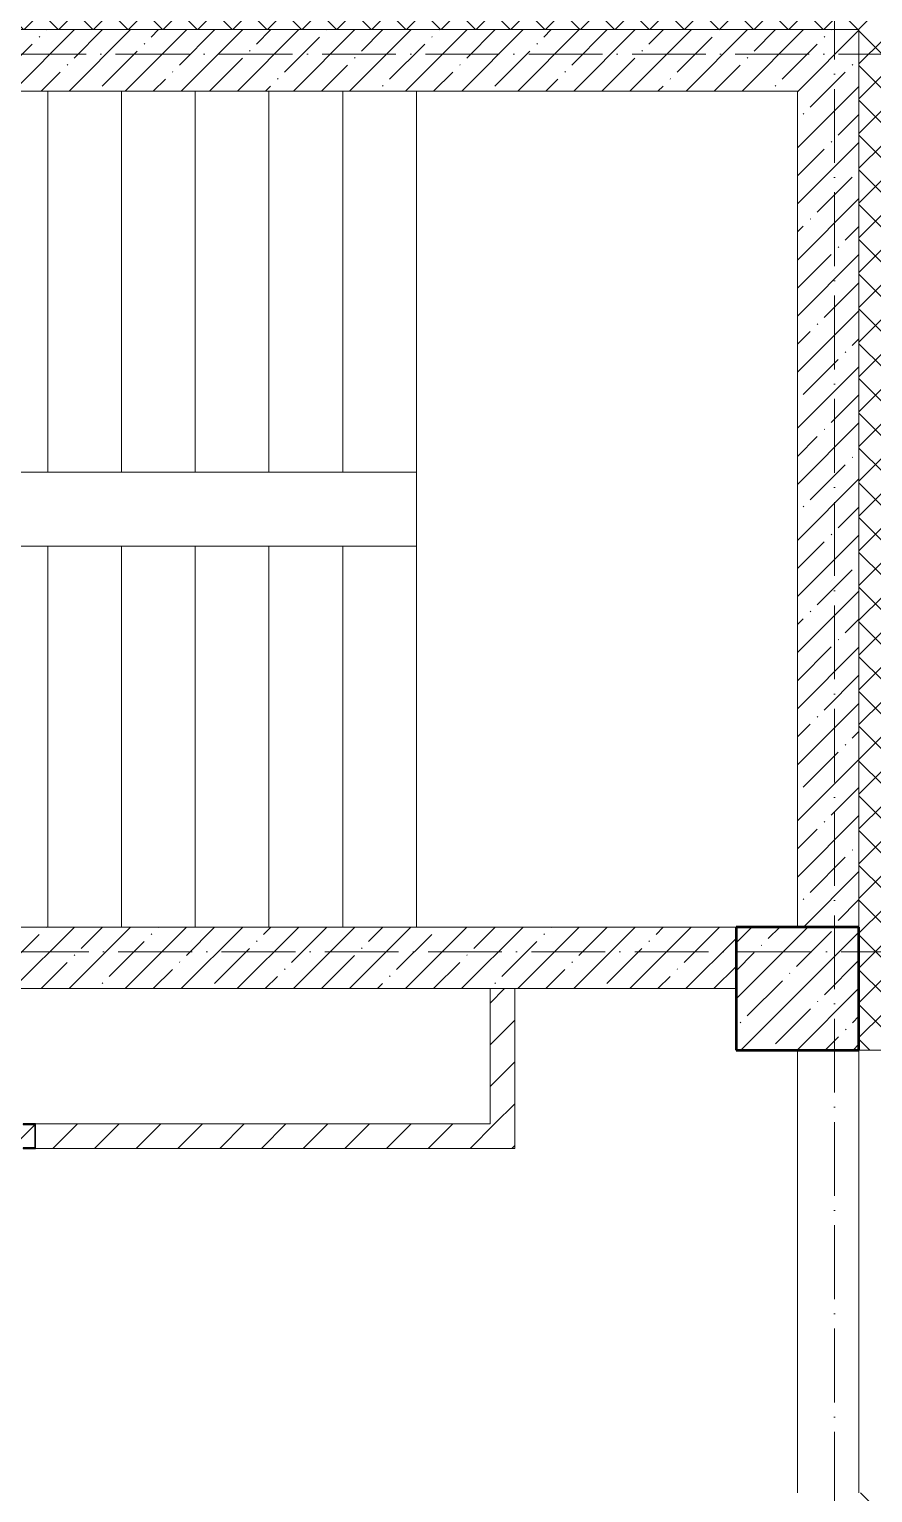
# Model space of a CAD drawing. Header units: millimetres. Extents: x -12989 to 629078, y -109036 to 555275.
# Drawn here: x 543685 to 547116, y -48735 to -42783 of the extents above; entities that cross this region are included whole.
import ezdxf

# ---------------------------------------------------------------- set-up
doc = ezdxf.new("R2010")
doc.units = ezdxf.units.MM
doc.linetypes.add('50_200_ШТРИХ_1Т_ш5_п1_п1_', pattern=[700, 500, -100, 0, -100])
for name, color, linetype, lineweight in [('A-GENM-____-MCUT', 7, 'Continuous', 25), ('A-GENM-____-OTLN-1', 7, 'Continuous', 25), ('A-WALL-____-MCUT-1', 7, 'Continuous', 9), ('A-WALL-____-MCUT-3', 7, 'Continuous', 9), ('A-WALL-____-OTLN', 7, 'Continuous', 9), ('A-WALL-____-PATT-1', 7, 'Continuous', 9), ('A-WALL-FNSH-MCUT-1', 7, 'Continuous', 9), ('S-COLS-____-MCUT', 7, 'Continuous', 50), ('S-COLS-____-OTLN', 7, 'Continuous', 9), ('S-GRID-____-OTLN-1', 7, '50_200_ШТРИХ_1Т_ш5_п1_п1_', 9), ('S-STRS-____-OTLN-1', 7, 'Continuous', 9)]:
    doc.layers.add(name, color=color, linetype=linetype, lineweight=lineweight)
pattern_1 = [(45, (523510.01, -90515.61), (-70.71068, 70.71068), []), (135, (523510.01, -90515.61), (-70.71068, -70.71068), [])]
pattern_2 = [(45, (523510.01, -90515.61), (-84.8528, 84.8528), [])]
pattern_3 = [(45, (523510, -90515.61), (-114.04925, 114.04925), []), (45, (523624.06, -90515.61), (-114.04925, 114.04925), [201.612, -40.322, 3.353, -36.97])]

# ---------------------------------------------------------------- blocks, each defined once
blk = doc.blocks.new('BSC_Колонна _Прямоугольная - 500х500-V152-АР1_План отверстий 3 этажа в осях 1-64_А-ГГ')
at = {"layer": 'S-COLS-____-OTLN'}
h = blk.add_hatch(dxfattribs=at)
h.set_pattern_fill('FP_175', color=256, style=0, pattern_type=2)
h.set_pattern_definition([(45, (-23300, -43831.04), (-114.04925, 114.04925), []), (45, (-23185.95, -43831.04), (-114.04925, 114.04925), [201.613, -40.323, 3.353, -36.97])])
h.paths.add_polyline_path([(-250, -250), (250, -250), (250, 250), (-250, 250)], flags=0)
at = {"layer": 'S-COLS-____-MCUT'}
for p, q in [((250, 250), (-250, 250)), ((-250, 250), (-250, -250)), ((250, -250), (250, 250)), ((-250, -250), (250, -250))]:
    blk.add_line(p, q, dxfattribs=at)
blk = doc.blocks.new('154_Фахверк_СКБ_Швеллер - Тип_100_3960-28318856-АР1_План отверстий 3 этажа в осях 1-64_А-ГГ')
at = {"layer": 'A-GENM-____-MCUT'}
for p, q in [((175, 50), (125, 50)), ((125, 50), (125, -50)), ((128, 47), (175, 47)), ((128, -47), (128, 47)), ((175, 47), (175, 50)), ((125, -50), (175, -50)), ((175, -47), (128, -47)), ((175, -50), (175, -47))]:
    blk.add_line(p, q, dxfattribs=at)
blk = doc.blocks.new('3эт')
at = {"layer": 'S-GRID-____-OTLN-1', "color": 251, "ltscale": 0.6, "true_color": 0x636466}
for p, q in [((307220.7, -91346.1), (307220.7, -36982.5)), ((310478.4, -39232.4), (279101.9, -39232.4)), ((279101.9, -42882.4), (310478.4, -42882.4))]:
    blk.add_line(p, q, dxfattribs=at)

msp = doc.modelspace()

# ---------------------------------------------------------------- hatches: boundary and pattern name
at = {"layer": 'A-WALL-____-PATT-1'}
h = msp.add_hatch(dxfattribs=at)
h.set_pattern_fill('FP_1', color=256, style=0, pattern_type=2)
h.set_pattern_definition(pattern_1)
h.paths.add_polyline_path([(547210.0077, -42784.5723), (547290.0077, -42784.5723), (547290.0077, -42684.5723), (539110.0077, -42684.5723), (539110.0077, -42784.5723), (547160.0077, -42784.5723)], flags=0)
h.paths.add_polyline_path([(538110.0077, -42784.5723), (538110.0077, -42684.5723), (536910.0077, -42684.5723), (536910.0077, -42778.5723), (536985.0077, -42778.5723), (536985.0077, -42784.5723), (537636.0451, -42784.5723)], flags=0)
h.paths.add_polyline_path([(535035.0077, -42784.5723), (535035.0077, -42778.5723), (535110.0077, -42778.5723), (535110.0077, -42684.5723), (530910.0077, -42684.5723), (530910.0077, -42778.5723), (530985.0077, -42778.5723), (530985.0077, -42784.5723), (534101.1165, -42784.5723)], flags=0)
h.paths.add_polyline_path([(529110.0077, -42784.5723), (529110.0077, -42684.5723), (521060.0077, -42684.5723), (521060.0077, -42784.5723), (528798.7236, -42784.5723)], flags=0)
h = msp.add_hatch(dxfattribs=at)
h.set_pattern_fill('FP_38', color=256, style=0, pattern_type=2)
h.set_pattern_definition(pattern_3)
h.paths.add_polyline_path([(546810.0077, -43034.5723), (547060.0077, -43034.5723), (547060.0077, -42784.5723), (539110.0077, -42784.5723), (539110.0077, -43034.5723), (544705.9022, -43034.5723)], flags=0)
h = msp.add_hatch(dxfattribs=at)
h.set_pattern_fill('FP_1', color=256, style=0, pattern_type=2)
h.set_pattern_definition(pattern_1)
h.paths.add_polyline_path([(547160.0077, -80984.5723), (547160.0077, -78784.5723), (547066.0077, -78784.5723), (547066.0077, -78859.5723), (547060.0077, -78859.5723), (547060.0077, -80984.5723)], flags=0)
h.paths.add_polyline_path([(547160.0077, -76984.5723), (547160.0077, -75784.5723), (547066.0077, -75784.5723), (547066.0077, -75859.5723), (547060.0077, -75859.5723), (547060.0077, -76909.5723), (547066.0077, -76909.5723), (547066.0077, -76984.5723)], flags=0)
h.paths.add_polyline_path([(547160.0077, -73984.5723), (547160.0077, -72784.5723), (547060.0077, -72784.5723), (547060.0077, -73909.5723), (547066.0077, -73909.5723), (547066.0077, -73984.5723)], flags=0)
h.paths.add_polyline_path([(547160.0077, -70984.5723), (547160.0077, -69784.5723), (547066.0077, -69784.5723), (547066.0077, -69859.5723), (547060.0077, -69859.5723), (547060.0077, -70909.5723), (547066.0077, -70909.5723), (547066.0077, -70984.5723)], flags=0)
h.paths.add_polyline_path([(547060.0077, -67984.5723), (547160.0077, -67984.5723), (547160.0077, -66784.5723), (547066.0077, -66784.5723), (547066.0077, -66859.5723), (547060.0077, -66859.5723), (547060.0077, -67484.5723)], flags=0)
h.paths.add_polyline_path([(547066.0077, -64984.5723), (547160.0077, -64984.5723), (547160.0077, -63784.5723), (547060.0077, -63784.5723), (547060.0077, -64909.5723), (547066.0077, -64909.5723), (547066.0077, -64978.5723)], flags=0)
h.paths.add_polyline_path([(547066.0077, -61984.5723), (547160.0077, -61984.5723), (547160.0077, -60784.5723), (547066.0077, -60784.5723), (547066.0077, -60859.5723), (547060.0077, -60859.5723), (547060.0077, -61909.5723), (547066.0077, -61909.5723), (547066.0077, -61978.5723)], flags=0)
h.paths.add_polyline_path([(547066.0077, -58984.5723), (547160.0077, -58984.5723), (547160.0077, -57784.5723), (547060.0077, -57784.5723), (547060.0077, -58909.5723), (547066.0077, -58909.5723), (547066.0077, -58978.5723)], flags=0)
h.paths.add_polyline_path([(547160.0077, -55984.5723), (547160.0077, -54784.5723), (547066.0077, -54784.5723), (547066.0077, -54859.5723), (547060.0077, -54859.5723), (547060.0077, -55909.5723), (547066.0077, -55909.5723), (547066.0077, -55984.5723)], flags=0)
h.paths.add_polyline_path([(547066.0077, -52984.5723), (547160.0077, -52984.5723), (547160.0077, -51784.5723), (547060.0077, -51784.5723), (547060.0077, -52909.5723), (547066.0077, -52909.5723), (547066.0077, -52978.5723)], flags=0)
h.paths.add_polyline_path([(547160.0077, -49984.5723), (547160.0077, -48734.5723), (547066.0077, -48734.5723), (547066.0077, -48809.5723), (547060.0077, -48809.5723), (547060.0077, -49909.5723), (547066.0077, -49909.5723), (547066.0077, -49984.5723)], flags=0)
h.paths.add_polyline_path([(547160.0077, -46934.5723), (547160.0077, -42784.5723), (547060.0077, -42784.5723), (547060.0077, -46934.5723)], flags=0)
h = msp.add_hatch(dxfattribs=at)
h.set_pattern_fill('FP_38', color=256, style=0, pattern_type=2)
h.set_pattern_definition(pattern_3)
h.paths.add_polyline_path([(547060.0077, -46434.5723), (547060.0077, -43034.5723), (546810.0077, -43034.5723), (546810.0077, -46434.5723)], flags=0)
h = msp.add_hatch(dxfattribs=at)
h.set_pattern_fill('FP_38', color=256, style=0, pattern_type=2)
h.set_pattern_definition(pattern_3)
h.paths.add_polyline_path([(546560.0077, -46684.5723), (546560.0077, -46434.5723), (538110.0077, -46434.5723), (538110.0077, -46684.5723), (544705.9022, -46684.5723)], flags=0)
h = msp.add_hatch(dxfattribs=at)
h.set_pattern_fill('FP_4', color=256, style=0, pattern_type=2)
h.set_pattern_definition(pattern_2)
h.paths.add_polyline_path([(545660.0077, -47234.5723), (545660.0077, -46684.5723), (545560.0077, -46684.5723), (545560.0077, -47234.5723)], flags=0)
h = msp.add_hatch(dxfattribs=at)
h.set_pattern_fill('FP_4', color=256, style=0, pattern_type=2)
h.set_pattern_definition(pattern_2)
h.paths.add_polyline_path([(545660.0077, -47334.5723), (545660.0077, -47234.5723), (543710.0077, -47234.5723), (543710.0077, -47334.5723), (544705.9022, -47334.5723)], flags=0)
h.paths.add_polyline_path([(543660.0077, -47334.5723), (543660.0077, -47331.5723), (543707.0077, -47331.5723), (543707.0077, -47237.5723), (543660.0077, -47237.5723), (543660.0077, -47234.5723), (542210.0077, -47234.5723), (542210.0077, -47334.5723), (542938.4379, -47334.5723)], flags=0)
h.paths.add_polyline_path([(541810.0077, -47334.5723), (541810.0077, -47234.5723), (539410.0077, -47234.5723), (539410.0077, -47334.5723), (541170.9736, -47334.5723)], flags=0)

# ---------------------------------------------------------------- linework, layer by layer
at = {"layer": 'A-WALL-____-MCUT-1'}
for p, q in [((547060.0077, -42784.5723), (539110.0077, -42784.5723)), ((547060.0077, -46434.5723), (547060.0077, -42784.5723)), ((539110.0077, -43034.5723), (546810.0077, -43034.5723)), ((546810.0077, -43034.5723), (546810.0077, -46434.5723)), ((546560.0077, -46434.5723), (538110.0077, -46434.5723)), ((538060.0077, -46684.5723), (546560.0077, -46684.5723))]:
    msp.add_line(p, q, dxfattribs=at)
at = {"layer": 'A-WALL-____-MCUT-3'}
msp.add_line((547060.0077, -46934.5723), (547290.0077, -46934.5723), dxfattribs=at)
at = {"layer": 'A-WALL-____-OTLN'}
for p, q in [((546810.0077, -48734.5723), (546810.0077, -46934.5723)), ((547060.0077, -46934.5723), (547060.0077, -48734.5723))]:
    msp.add_line(p, q, dxfattribs=at)
at = {"layer": 'A-WALL-FNSH-MCUT-1'}
for p, q in [((545560.0077, -46684.5723), (545560.0077, -47234.5723)), ((545660.0077, -47334.5723), (545660.0077, -46684.5723)), ((545560.0077, -47234.5723), (543710.0077, -47234.5723)), ((543710.0077, -47334.5723), (545660.0077, -47334.5723))]:
    msp.add_line(p, q, dxfattribs=at)
at = {"layer": 'S-STRS-____-OTLN-1'}
for p, q in [((543760.0077, -44584.5723), (543760.0077, -43034.5723)), ((543760.0077, -44584.5723), (543760.0077, -43034.5723)), ((544060.0077, -44584.5723), (544060.0077, -43034.5723)), ((544060.0077, -44584.5723), (544060.0077, -43034.5723)), ((544360.0077, -44584.5723), (544360.0077, -43034.5723)), ((544360.0077, -44584.5723), (544360.0077, -43034.5723)), ((544660.0077, -44584.5723), (544660.0077, -43034.5723)), ((544660.0077, -44584.5723), (544660.0077, -43034.5723)), ((544960.0077, -44584.5723), (544960.0077, -43034.5723)), ((544960.0077, -44584.5723), (544960.0077, -43034.5723)), ((545260.0077, -44584.5723), (545260.0077, -43034.5723)), ((545260.0077, -44584.5723), (545260.0077, -43034.5723)), ((543760.0077, -44584.5723), (543460.0077, -44584.5723)), ((544060.0077, -44584.5723), (543760.0077, -44584.5723)), ((544360.0077, -44584.5723), (544060.0077, -44584.5723)), ((544660.0077, -44584.5723), (544360.0077, -44584.5723)), ((544960.0077, -44584.5723), (544660.0077, -44584.5723)), ((545260.0077, -44584.5723), (544960.0077, -44584.5723)), ((545260.0077, -44584.5723), (545260.0077, -44884.5723)), ((543460.0077, -44884.5723), (543760.0077, -44884.5723)), ((543760.0077, -44884.5723), (544060.0077, -44884.5723)), ((543760.0077, -44884.5723), (543760.0077, -46434.5723)), ((543760.0077, -44884.5723), (543760.0077, -46434.5723)), ((544060.0077, -44884.5723), (544360.0077, -44884.5723)), ((544060.0077, -44884.5723), (544060.0077, -46434.5723)), ((544060.0077, -44884.5723), (544060.0077, -46434.5723)), ((544360.0077, -44884.5723), (544660.0077, -44884.5723)), ((544360.0077, -44884.5723), (544360.0077, -46434.5723)), ((544360.0077, -44884.5723), (544360.0077, -46434.5723)), ((544660.0077, -44884.5723), (544960.0077, -44884.5723)), ((544660.0077, -44884.5723), (544660.0077, -46434.5723)), ((544660.0077, -44884.5723), (544660.0077, -46434.5723)), ((544960.0077, -44884.5723), (545260.0077, -44884.5723)), ((544960.0077, -44884.5723), (544960.0077, -46434.5723)), ((544960.0077, -44884.5723), (544960.0077, -46434.5723)), ((545260.0077, -44884.5723), (545260.0077, -46434.5723)), ((545260.0077, -44884.5723), (545260.0077, -46434.5723))]:
    msp.add_line(p, q, dxfattribs=at)

# ---------------------------------------------------------------- block references
msp.add_blockref('3эт', (239739.3002, -3652.1582))
at = {"layer": 'A-GENM-____-OTLN-1', "rotation": 180}
msp.add_blockref('154_Фахверк_СКБ_Швеллер - Тип_100_3960-28318856-АР1_План отверстий 3 этажа в осях 1-64_А-ГГ', (543835.0077, -47284.5723), dxfattribs=at)
at = {"layer": 'S-COLS-____-OTLN'}
msp.add_blockref('BSC_Колонна _Прямоугольная - 500х500-V152-АР1_План отверстий 3 этажа в осях 1-64_А-ГГ', (546810.0077, -46684.5723), dxfattribs=at)

doc.saveas('drawing.dxf')
